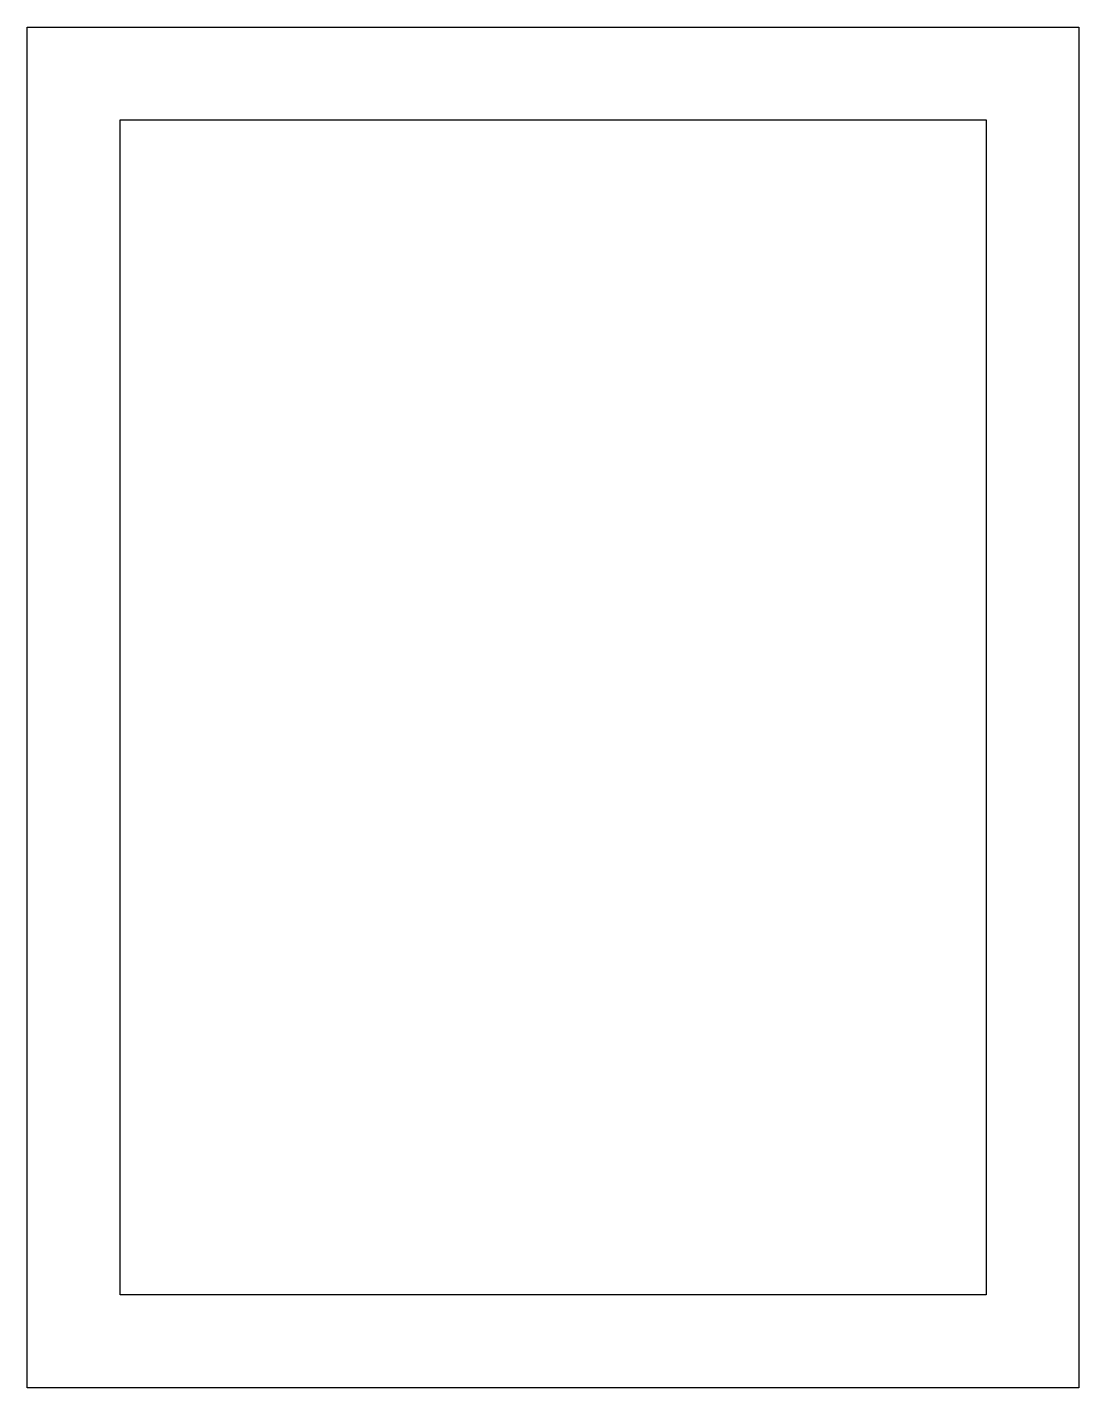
# Model space of a CAD drawing. Header units: inches. Extents: x 126 to 134.5, y 237 to 248.
import ezdxf

# ---------------------------------------------------------------- set-up
doc = ezdxf.new("R2010")
doc.units = ezdxf.units.IN

# ---------------------------------------------------------------- blocks, each defined once
blk = doc.blocks.new('block carta')
for p, q in [((0, 0), (0, 11)), ((0, 11), (8.5, 11)), ((8.5, 11), (8.5, 0)), ((0.75, 0.75), (0.75, 10.25)), ((0.75, 10.25), (7.75, 10.25)), ((7.75, 10.25), (7.75, 0.75)), ((7.75, 0.75), (0.75, 0.75)), ((8.5, 0), (0, 0))]:
    blk.add_line(p, q)

msp = doc.modelspace()

# ---------------------------------------------------------------- block references
msp.add_blockref('block carta', (126.008, 237.04))

doc.saveas('drawing.dxf')
